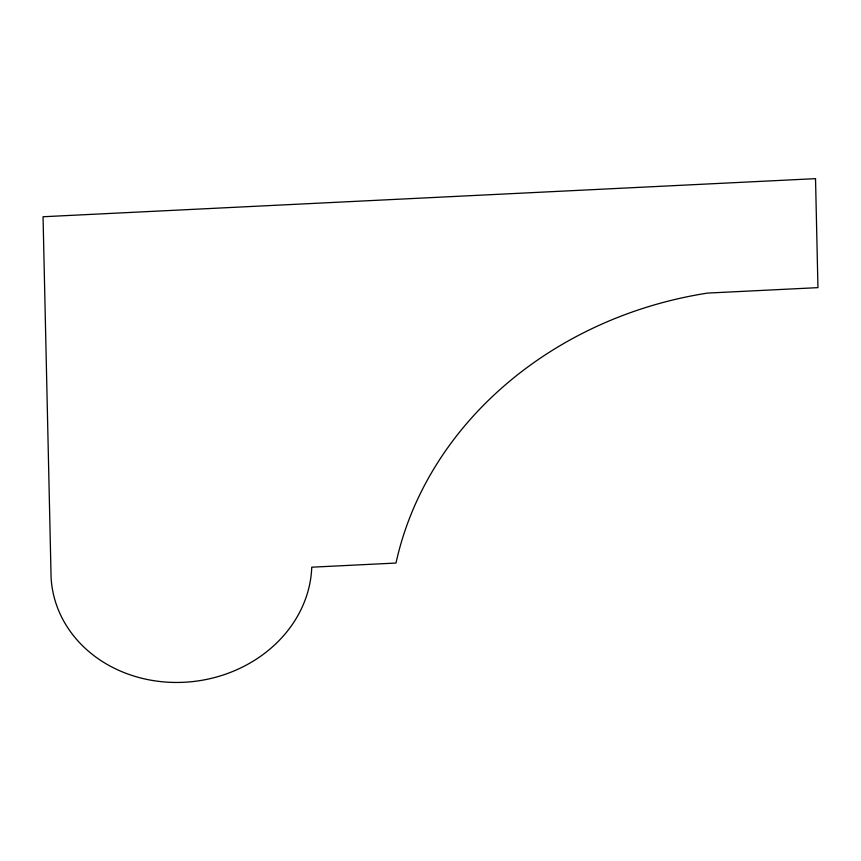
<?xml version="1.0" encoding="UTF-8"?>
<svg xmlns="http://www.w3.org/2000/svg" width="861" height="861" viewBox="0 0 861 861"><rect width="100%" height="100%" fill="white"/><g stroke="black" fill="none" stroke-linecap="round" stroke-linejoin="round"><path stroke-width="1.29" d="M815.528 178.657L43.05 216.746L51.09 577.634A130.732 114.341 -7.9 0 0 182.543 682.342A130.732 114.341 -7.9 0 0 311.747 567.195L395.995 563.04A370.348 323.919 -7.9 0 1 707.591 293.084L817.95 287.639L815.528 178.657"/></g></svg>
